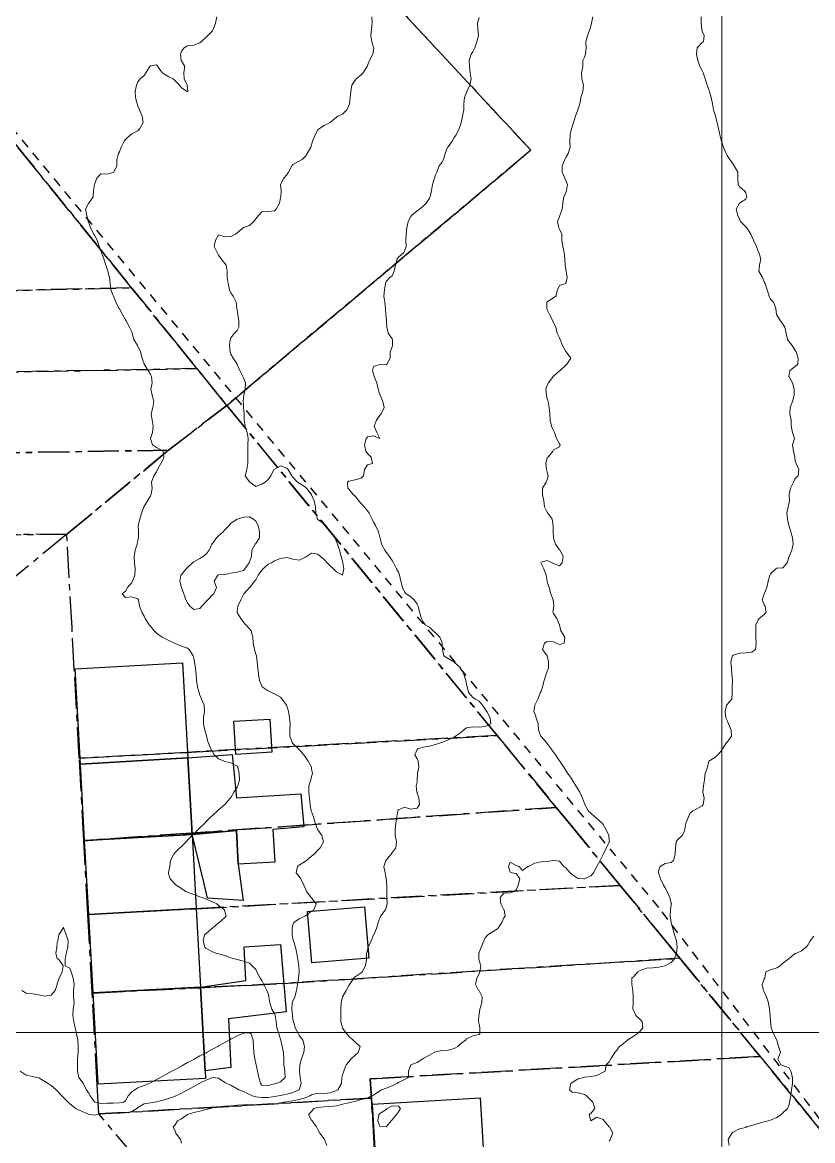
# Model space of a CAD drawing. Header units: centimetres. Extents: x 0 to 642158, y -847 to 649707.
# Drawn here: x 616610.4 to 616674.1, y 621178.6 to 621268.8 of the extents above; entities that cross this region are included whole.
import ezdxf

# ---------------------------------------------------------------- set-up
doc = ezdxf.new("R2010")
doc.units = ezdxf.units.CM
doc.header["$MEASUREMENT"] = 0
doc.linetypes.add('CENTERX2', pattern=[4, 2.5, -0.5, 0.5, -0.5])
doc.linetypes.add('JIS_02_0.7', pattern=[1.35, 0.75, -0.6])
for name, color, linetype, lineweight in [('MEV_grille', 254, 'Continuous', 9), ('WAL_parcellaire agricole', 7, 'JIS_02_0.7', 25), ('WAL_topographie 0.5', 253, 'Continuous', 20)]:
    doc.layers.add(name, color=color, linetype=linetype, lineweight=lineweight)
doc.layers.add('SPW_batiments', color=7, linetype='Continuous')
doc.layers.add('SPW_parcellaire cadastral', color=7, linetype='CENTERX2', lineweight=25, true_color=0xff0542)

# ---------------------------------------------------------------- blocks, each defined once
blk = doc.blocks.new('*U114')
at = {"layer": 'MEV_grille', "transparency": 33554687}
blk.add_lwpolyline([(-1338.461, 0), (1338.461, 0)], dxfattribs=at)
blk = doc.blocks.new('*U115')
at = {"layer": 'MEV_grille', "color": 0, "linetype": 'ByBlock', "lineweight": -2, "transparency": 16777216}
blk.add_blockref('*U114', (0, -1200), dxfattribs=at)
blk = doc.blocks.new('*U112')
at = {"layer": 'MEV_grille', "transparency": 33554687}
blk.add_lwpolyline([(0, 1825.476), (0, -1825.476)], dxfattribs=at)
blk = doc.blocks.new('*U113')
at = {"layer": 'MEV_grille', "color": 0, "linetype": 'ByBlock', "lineweight": -2, "transparency": 16777216}
blk.add_blockref('*U112', (1300, 0), dxfattribs=at)

msp = doc.modelspace()

# ---------------------------------------------------------------- linework, layer by layer
at = {"layer": 'SPW_batiments'}
for points in [[(616623.776, 621209.521), (616615.111, 621209.011), (616614.686, 621216.695), (616623.353, 621217.163), (616623.776, 621209.521)], [(616630.553, 621209.964), (616627.653, 621209.796), (616627.486, 621212.463), (616630.386, 621212.646), (616630.553, 621209.964)], [(616624.118, 621203.326), (616615.451, 621202.858), (616615.111, 621209.011), (616623.776, 621209.521), (616624.118, 621203.326)], [(616627.704, 621206.296), (616632.887, 621206.614), (616633.137, 621203.964), (616630.637, 621203.747), (616630.788, 621201.114), (616627.838, 621200.946), (616627.687, 621203.663), (616624.118, 621203.326), (616623.776, 621209.521), (616627.354, 621209.796), (616627.704, 621206.296)], [(616624.449, 621197.361), (616615.782, 621196.893), (616615.451, 621202.858), (616624.118, 621203.326), (616624.449, 621197.361)], [(616627.838, 621200.946), (616628.244, 621198.003), (616625.361, 621198.211), (616625.025, 621199.593), (616624.118, 621203.326), (616627.687, 621203.663), (616627.838, 621200.946)], [(616624.799, 621191.029), (616616.132, 621190.561), (616615.782, 621196.893), (616624.449, 621197.361), (616624.799, 621191.029)], [(616633.762, 621192.975), (616633.419, 621197.117), (616638.012, 621197.498), (616638.355, 621193.356), (616633.762, 621192.975)], [(616631.689, 621189.047), (616627.039, 621188.463), (616627.24, 621184.546), (616625.173, 621184.279), (616624.799, 621191.029), (616628.456, 621191.563), (616628.305, 621194.263), (616631.238, 621194.464), (616631.689, 621189.047)], [(616625.173, 621184.279), (616625.207, 621183.663), (616616.54, 621183.195), (616616.132, 621190.561), (616624.799, 621191.029), (616625.173, 621184.279)], [(616647.788, 621174.458), (616639.118, 621173.957), (616638.673, 621181.598), (616647.34, 621182.099), (616647.788, 621174.458)]]:
    msp.add_lwpolyline(points, dxfattribs=at)
at = {"layer": 'SPW_parcellaire cadastral'}
for points in [[(616576.519, 621339.063), (616651.422, 621258.507), (616626.91, 621237.93), (616624.51, 621240.895), (616622.582, 621243.277), (616619.241, 621247.406), (616602.247, 621268.403), (616557.817, 621323.301), (616576.519, 621339.063)], [(616722.671, 621121.06), (616716.437, 621128.668), (616714.499, 621131.032), (616709.325, 621137.348), (616704.425, 621143.328), (616699.932, 621148.812), (616693.388, 621156.798), (616692.937, 621157.348), (616687.18, 621164.374), (616682.247, 621170.394), (616681.447, 621171.37), (616677.523, 621176.16), (616669.925, 621185.432), (616663.433, 621193.355), (616662.31, 621194.726), (616658.616, 621199.234), (616654.562, 621204.183), (616653.467, 621205.519), (616648.722, 621211.309), (616626.91, 621237.93), (616651.422, 621258.507), (616576.519, 621339.063)], [(616602.247, 621268.403), (616619.241, 621247.406), (616595.508, 621246.887)], [(616587.336, 621246.753), (616588.386, 621246.77), (616595.508, 621246.887), (616619.241, 621247.406), (616622.582, 621243.277), (616624.51, 621240.895), (616595.614, 621240.387), (616588.497, 621240.271), (616587.447, 621240.254), (616587.415, 621242.103), (616587.376, 621244.403), (616587.336, 621246.753)], [(616587.557, 621233.755), (616587.525, 621235.604), (616587.487, 621237.903), (616587.447, 621240.254), (616588.497, 621240.271), (616595.614, 621240.387), (616624.51, 621240.895), (616626.91, 621237.93), (616622.219, 621234.321), (616595.72, 621233.888), (616588.607, 621233.772), (616587.557, 621233.755)], [(616626.91, 621237.93), (616648.722, 621211.309), (616624.483, 621210), (616623.684, 621209.957), (616615.018, 621209.489), (616614.62, 621216.673), (616614.434, 621220.033), (616614.018, 621227.544), (616622.219, 621234.321), (616626.91, 621237.93)], [(616587.557, 621233.755), (616588.607, 621233.772), (616595.72, 621233.888), (616622.219, 621234.321), (616614.018, 621227.544), (616595.827, 621227.389), (616588.717, 621227.273), (616587.667, 621227.256), (616587.636, 621229.105), (616587.597, 621231.404), (616587.557, 621233.755)], [(616604.722, 621219.876), (616587.797, 621219.604), (616587.778, 621220.757), (616587.746, 621222.606), (616587.707, 621224.905), (616587.667, 621227.256), (616588.717, 621227.273), (616595.827, 621227.389), (616614.018, 621227.544), (616604.722, 621219.876)], [(616648.722, 621211.309), (616653.467, 621205.519), (616624.045, 621203.446), (616615.386, 621202.836), (616615.018, 621209.489), (616623.684, 621209.957), (616624.483, 621210), (616648.722, 621211.309)], [(616615.716, 621196.871), (616615.386, 621202.836), (616624.045, 621203.446), (616653.467, 621205.519), (616654.562, 621204.183), (616658.616, 621199.234), (616624.382, 621197.348), (616615.716, 621196.871)], [(616616.066, 621190.539), (616615.716, 621196.871), (616624.382, 621197.348), (616658.616, 621199.234), (616662.31, 621194.726), (616663.433, 621193.355), (616631.432, 621191.324), (616628.411, 621191.17), (616625.534, 621191.023), (616624.735, 621190.982), (616616.066, 621190.539)], [(616638.578, 621182.076), (616616.605, 621180.802), (616616.474, 621183.174), (616616.066, 621190.539), (616624.735, 621190.982), (616625.534, 621191.023), (616628.411, 621191.17), (616631.432, 621191.324), (616663.433, 621193.355), (616669.925, 621185.432), (616638.485, 621183.634), (616638.578, 621182.076)], [(616669.925, 621185.432), (616677.523, 621176.16), (616654.508, 621174.829), (616651.657, 621174.664), (616648.72, 621174.495), (616647.721, 621174.437), (616639.05, 621173.936), (616638.607, 621181.576), (616638.578, 621182.076), (616638.485, 621183.634), (616669.925, 621185.432)], [(616638.578, 621182.076), (616638.607, 621181.576), (616639.05, 621173.936), (616639.399, 621167.922), (616639.763, 621161.638), (616640.194, 621154.194), (616640.275, 621152.806), (616616.605, 621180.802), (616638.578, 621182.076)]]:
    msp.add_lwpolyline(points, dxfattribs=at)
at = {"layer": 'WAL_parcellaire agricole'}
msp.add_lwpolyline([(616810.251, 621070.768), (616781.35, 621080.764), (616765.85, 621085.362), (616748.357, 621090.818), (616682.918, 621169.639), (616661.738, 621197.449), (616602.087, 621269.369), (616526.994, 621299.499), (616576.822, 621338.338), (616533.815, 621402.665), (616552.813, 621416.834), (616582.717, 621382.138), (616635.423, 621323.445), (616688.43, 621261.152), (616732.293, 621211.325), (616828.245, 621125.169), (616881.648, 621072.228), (616874.217, 621071.21), (616845.277, 621069.528), (616834.321, 621069.895), (616821.725, 621073.496), (616819.913, 621067.675), (616810.251, 621070.768)], dxfattribs=at)
at = {"layer": 'WAL_topographie 0.5'}
for points in [[(616638.607, 621269.25), (616638.645, 621268.75), (616638.583, 621268.25), (616638.523, 621267.75), (616638.609, 621267.25), (616638.75, 621266.827), (616638.769, 621266.75), (616638.75, 621266.55), (616638.687, 621266.25), (616638.417, 621265.75), (616638.25, 621265.333), (616638.221, 621265.25), (616637.917, 621264.75), (616637.75, 621264.594), (616637.343, 621264.25), (616637.25, 621264.154), (616637, 621263.75), (616636.902, 621263.25), (616636.867, 621262.75), (616636.8, 621262.25), (616636.75, 621262.118), (616636.587, 621261.75), (616636.25, 621261.42), (616635.855, 621261.25), (616635.75, 621261.167), (616635.25, 621260.75), (616635.25, 621260.75), (616634.75, 621260.509), (616634.375, 621260.25), (616634.25, 621260.146), (616634.029, 621259.75), (616633.831, 621259.25), (616633.75, 621258.932), (616633.685, 621258.75), (616633.396, 621258.25), (616633.25, 621258.017), (616632.983, 621257.75), (616632.75, 621257.637), (616632.25, 621257.346), (616632.164, 621257.25), (616631.898, 621256.75), (616631.75, 621256.528), (616631.512, 621256.25), (616631.25, 621255.75), (616631.288, 621255.25), (616631.261, 621254.75), (616631.25, 621254.679), (616631.169, 621254.25), (616630.9, 621253.75), (616630.75, 621253.625), (616630.25, 621253.555), (616629.75, 621253.534), (616629.458, 621253.25), (616629.25, 621252.982), (616629.083, 621252.75), (616628.75, 621252.425), (616628.25, 621252.266), (616628.234, 621252.25), (616627.75, 621251.855), (616627.621, 621251.75), (616627.25, 621251.537), (616626.75, 621251.53), (616626.25, 621251.687), (616626.006, 621251.25), (616625.898, 621250.75), (616626.14, 621250.25), (616626.25, 621250.054), (616626.472, 621249.75), (616626.75, 621249.378), (616626.852, 621249.25), (616626.938, 621248.75), (616626.946, 621248.25), (616627.02, 621247.75), (616627.144, 621247.25), (616627.25, 621246.995), (616627.419, 621246.75), (616627.673, 621246.25), (616627.729, 621245.75), (616627.75, 621245.625), (616627.792, 621245.25), (616627.895, 621244.75), (616627.884, 621244.25), (616627.75, 621243.961), (616627.545, 621243.75), (616627.25, 621243.367), (616627.196, 621243.25), (616627.125, 621242.75), (616627.189, 621242.25), (616627.25, 621242.071), (616627.43, 621241.75), (616627.742, 621241.25), (616627.75, 621241.233), (616627.956, 621240.75), (616628.202, 621240.25), (616628.25, 621240.146), (616628.408, 621239.75), (616628.395, 621239.25), (616628.279, 621238.75), (616628.25, 621238.477), (616628.228, 621238.25), (616628.25, 621238), (616628.273, 621237.75), (616628.309, 621237.25), (616628.315, 621236.75), (616628.397, 621236.25), (616628.555, 621235.75), (616628.625, 621235.25), (616628.603, 621234.75), (616628.612, 621234.25), (616628.622, 621233.75), (616628.618, 621233.25), (616628.517, 621232.75), (616628.404, 621232.25), (616628.75, 621231.768), (616628.772, 621231.75), (616629.25, 621231.406), (616629.75, 621231.586), (616630, 621231.75), (616630.25, 621231.958), (616630.469, 621232.25), (616630.715, 621232.75), (616630.75, 621232.779), (616631.25, 621233.067), (616631.75, 621232.871), (616631.855, 621232.75), (616632.155, 621232.25), (616632.25, 621232.142), (616632.601, 621231.75), (616632.75, 621231.658), (616633.25, 621231.34), (616633.337, 621231.25), (616633.729, 621230.75), (616633.75, 621230.709), (616633.953, 621230.25), (616634.058, 621229.75), (616634.091, 621229.25), (616634.237, 621228.75), (616634.25, 621228.734), (616634.75, 621228.371), (616634.85, 621228.25), (616635.25, 621227.778), (616635.273, 621227.75), (616635.618, 621227.25), (616635.75, 621226.95), (616635.836, 621226.75), (616635.995, 621226.25), (616636.142, 621225.75), (616636.25, 621225.381), (616636.281, 621225.25), (616636.346, 621224.75), (616636.25, 621224.25), (616636.25, 621224.25), (616636.25, 621224.25), (616635.75, 621224.505), (616635.527, 621224.75), (616635.25, 621224.988), (616635.017, 621225.25), (616634.75, 621225.503), (616634.462, 621225.75), (616634.25, 621225.927), (616633.75, 621226.026), (616633.33, 621225.75), (616633.25, 621225.698), (616632.75, 621225.442), (616632.25, 621225.538), (616631.75, 621225.658), (616631.25, 621225.59), (616630.75, 621225.388), (616630.504, 621225.25), (616630.25, 621225.133), (616629.835, 621224.75), (616629.75, 621224.644), (616629.454, 621224.25), (616629.25, 621223.858), (616629.149, 621223.75), (616628.758, 621223.25), (616628.75, 621223.242), (616628.296, 621222.75), (616628.25, 621222.682), (616628.041, 621222.25), (616627.798, 621221.75), (616627.75, 621221.322), (616627.743, 621221.25), (616627.75, 621221.231), (616628.034, 621220.75), (616628.25, 621220.462), (616628.45, 621220.25), (616628.75, 621219.922), (616628.865, 621219.75), (616629.024, 621219.25), (616629.039, 621218.75), (616629.135, 621218.25), (616629.25, 621217.875), (616629.298, 621217.75), (616629.372, 621217.25), (616629.408, 621216.75), (616629.481, 621216.25), (616629.558, 621215.75), (616629.75, 621215.3), (616629.77, 621215.25), (616630.25, 621214.912), (616630.561, 621214.75), (616630.75, 621214.688), (616631.25, 621214.399), (616631.379, 621214.25), (616631.734, 621213.75), (616631.75, 621213.712), (616631.894, 621213.25), (616631.968, 621212.75), (616632.02, 621212.25), (616632.003, 621211.75), (616631.991, 621211.25), (616632.189, 621210.75), (616632.25, 621210.678), (616632.688, 621210.25), (616632.75, 621210.179), (616633.125, 621209.75), (616633.25, 621209.557), (616633.483, 621209.25), (616633.729, 621208.75), (616633.75, 621208.617), (616633.817, 621208.25), (616633.75, 621208.011), (616633.679, 621207.75), (616633.539, 621207.25), (616633.53, 621206.75), (616633.592, 621206.25), (616633.635, 621205.75), (616633.725, 621205.25), (616633.75, 621205.185), (616633.897, 621204.75), (616634.032, 621204.25), (616634.231, 621203.75), (616634.25, 621203.71), (616634.583, 621203.25), (616634.722, 621202.75), (616634.44, 621202.25), (616634.25, 621202.074), (616633.948, 621201.75), (616633.75, 621201.59), (616633.335, 621201.25), (616633.25, 621201.182), (616632.75, 621200.85), (616632.622, 621200.75), (616632.505, 621200.25), (616632.75, 621199.942), (616632.879, 621199.75), (616633.136, 621199.25), (616633.25, 621198.95), (616633.328, 621198.75), (616633.722, 621198.25), (616633.75, 621198.219), (616634.113, 621197.75), (616633.925, 621197.25), (616633.75, 621197.144), (616633.25, 621196.775), (616633.208, 621196.75), (616632.75, 621196.53), (616632.323, 621196.25), (616632.25, 621196.05), (616632.19, 621195.75), (616632.188, 621195.25), (616632.25, 621194.917), (616632.287, 621194.75), (616632.445, 621194.25), (616632.556, 621193.75), (616632.631, 621193.25), (616632.71, 621192.75), (616632.75, 621192.25), (616632.75, 621192.25), (616632.75, 621192.25), (616632.687, 621191.75), (616632.62, 621191.25), (616632.544, 621190.75), (616632.393, 621190.25), (616632.25, 621189.905), (616632.193, 621189.75), (616632.152, 621189.25), (616632.218, 621188.75), (616632.25, 621188.437), (616632.293, 621188.25), (616632.431, 621187.75), (616632.681, 621187.25), (616632.75, 621187.146), (616633.04, 621186.75), (616633.182, 621186.25), (616633.117, 621185.75), (616632.939, 621185.25), (616632.813, 621184.75), (616632.784, 621184.25), (616632.834, 621183.75), (616632.911, 621183.25), (616632.752, 621182.75), (616632.75, 621182.749), (616632.25, 621182.527), (616631.75, 621182.399), (616631.25, 621182.288), (616631.071, 621182.25), (616630.75, 621182.2), (616630.25, 621182.137), (616629.75, 621182.123), (616629.25, 621182.189), (616628.987, 621182.25), (616628.75, 621182.361), (616628.25, 621182.605), (616627.871, 621182.75), (616627.75, 621182.834), (616627.25, 621183.121), (616626.923, 621183.25), (616626.75, 621183.345), (616626.25, 621183.693), (616625.75, 621183.734), (616625.25, 621183.529), (616624.75, 621183.283), (616624.689, 621183.25), (616624.25, 621183.014), (616623.765, 621182.75), (616623.75, 621182.742), (616623.25, 621182.474), (616622.808, 621182.25), (616622.75, 621182.226), (616622.25, 621182.054), (616621.75, 621181.909), (616621.25, 621181.778), (616621.097, 621181.75), (616620.75, 621181.693), (616620.25, 621181.609), (616619.75, 621181.327), (616619.67, 621181.25), (616619.25, 621181.011), (616618.75, 621180.897), (616618.25, 621180.87), (616617.75, 621180.855), (616617.25, 621180.833), (616616.75, 621180.781), (616616.468, 621180.75), (616616.25, 621180.703), (616615.926, 621180.75), (616615.75, 621180.774), (616615.25, 621180.997), (616614.755, 621181.25), (616614.75, 621181.253), (616614.25, 621181.619), (616614.124, 621181.75), (616613.75, 621182.122), (616613.621, 621182.25), (616613.25, 621182.656), (616613.149, 621182.75), (616612.75, 621183.105), (616612.523, 621183.25), (616612.25, 621183.423), (616611.75, 621183.718), (616611.598, 621183.75), (616611.25, 621183.827), (616610.75, 621183.934), (616610.266, 621184.25)], [(616626.122, 621269.25), (616626, 621268.75), (616625.818, 621268.25), (616625.75, 621268.13), (616625.385, 621267.75), (616625.25, 621267.615), (616624.837, 621267.25), (616624.75, 621267.17), (616624.25, 621266.981), (616623.75, 621266.923), (616623.469, 621266.75), (616623.25, 621266.5), (616623.183, 621266.25), (616623.241, 621265.75), (616623.25, 621265.719), (616623.528, 621265.25), (616623.462, 621264.75), (616623.469, 621264.25), (616623.712, 621263.75), (616623.75, 621263.5), (616623.762, 621263.25), (616623.75, 621263.235), (616623.721, 621263.25), (616623.25, 621263.536), (616623.107, 621263.75), (616622.75, 621264.099), (616622.583, 621264.25), (616622.25, 621264.423), (616621.75, 621264.711), (616621.698, 621264.75), (616621.353, 621265.25), (616621.25, 621265.4), (616620.75, 621265.32), (616620.695, 621265.25), (616620.372, 621264.75), (616620.25, 621264.536), (616619.917, 621264.25), (616619.75, 621264.015), (616619.638, 621263.75), (616619.52, 621263.25), (616619.563, 621262.75), (616619.676, 621262.25), (616619.75, 621262.047), (616619.865, 621261.75), (616620.081, 621261.25), (616620.162, 621260.75), (616619.896, 621260.25), (616619.75, 621260.071), (616619.25, 621259.821), (616619.146, 621259.75), (616618.75, 621259.37), (616618.65, 621259.25), (616618.408, 621258.75), (616618.25, 621258.375), (616618.189, 621258.25), (616618.047, 621257.75), (616618.059, 621257.25), (616617.804, 621256.75), (616617.75, 621256.715), (616617.25, 621256.583), (616616.75, 621256.607), (616616.438, 621256.25), (616616.25, 621255.75), (616616.25, 621255.75), (616616.167, 621255.25), (616616.15, 621254.75), (616615.79, 621254.25), (616615.75, 621254.208), (616615.53, 621253.75), (616615.638, 621253.25), (616615.746, 621252.75), (616615.75, 621252.736), (616615.914, 621252.25), (616616.184, 621251.75), (616616.25, 621251.645), (616616.473, 621251.25), (616616.611, 621250.75), (616616.75, 621250.393), (616616.804, 621250.25), (616617.007, 621249.75), (616617.165, 621249.25), (616617.25, 621248.988), (616617.32, 621248.75), (616617.452, 621248.25), (616617.5, 621247.75), (616617.571, 621247.25), (616617.75, 621246.795), (616617.767, 621246.75), (616617.954, 621246.25), (616618.225, 621245.75), (616618.25, 621245.705), (616618.509, 621245.25), (616618.75, 621244.838), (616618.793, 621244.75), (616619.075, 621244.25), (616619.25, 621243.857), (616619.296, 621243.75), (616619.42, 621243.25), (616619.722, 621242.75), (616619.75, 621242.712), (616619.953, 621242.25), (616620.083, 621241.75), (616620.25, 621241.272), (616620.257, 621241.25), (616620.573, 621240.75), (616620.75, 621240.426), (616620.85, 621240.25), (616620.886, 621239.75), (616620.78, 621239.25), (616620.893, 621238.75), (616621.029, 621238.25), (616620.941, 621237.75), (616620.823, 621237.25), (616620.896, 621236.75), (616620.977, 621236.25), (616620.924, 621235.75), (616620.761, 621235.25), (616620.917, 621234.75), (616621.25, 621234.537), (616621.75, 621234.275), (616621.772, 621234.25), (616621.848, 621233.75), (616621.75, 621233.539), (616621.59, 621233.25), (616621.339, 621232.75), (616621.25, 621232.583), (616621.017, 621232.25), (616620.848, 621231.75), (616620.904, 621231.25), (616620.812, 621230.75), (616620.75, 621230.633), (616620.525, 621230.25), (616620.25, 621229.783), (616620.232, 621229.75), (616620.032, 621229.25), (616619.897, 621228.75), (616619.774, 621228.25), (616619.786, 621227.75), (616619.8, 621227.25), (616619.75, 621227.068), (616619.676, 621226.75), (616619.536, 621226.25), (616619.45, 621225.75), (616619.471, 621225.25), (616619.516, 621224.75), (616619.486, 621224.25), (616619.3, 621223.75), (616619.25, 621223.659), (616618.904, 621223.25), (616618.75, 621222.964), (616618.477, 621222.75), (616618.75, 621222.45), (616619.25, 621222.508), (616619.75, 621222.331), (616619.786, 621222.25), (616619.882, 621221.75), (616620.056, 621221.25), (616620.25, 621220.937), (616620.343, 621220.75), (616620.647, 621220.25), (616620.75, 621220.121), (616621.067, 621219.75), (616621.25, 621219.558), (616621.712, 621219.25), (616621.75, 621219.223), (616622.25, 621218.974), (616622.69, 621218.75), (616622.75, 621218.722), (616623.25, 621218.512), (616623.75, 621218.351), (616623.877, 621218.25), (616624.19, 621217.75), (616624.25, 621217.519), (616624.298, 621217.25), (616624.377, 621216.75), (616624.431, 621216.25), (616624.472, 621215.75), (616624.541, 621215.25), (616624.677, 621214.75), (616624.75, 621214.558), (616624.875, 621214.25), (616625.077, 621213.75), (616625.107, 621213.25), (616625.031, 621212.75), (616625.042, 621212.25), (616625.14, 621211.75), (616625.25, 621211.39), (616625.284, 621211.25), (616625.419, 621210.75), (616625.613, 621210.25), (616625.75, 621210), (616625.885, 621209.75), (616626.25, 621209.435), (616626.7, 621209.25), (616626.75, 621209.228), (616627.25, 621209.107), (616627.75, 621208.832), (616627.797, 621208.75), (616627.91, 621208.25), (616627.943, 621207.75), (616627.801, 621207.25), (616627.75, 621207.141), (616627.493, 621206.75), (616627.25, 621206.325), (616627.187, 621206.25), (616626.75, 621205.75), (616626.75, 621205.75), (616626.25, 621205.318), (616626.171, 621205.25), (616625.75, 621204.869), (616625.631, 621204.75), (616625.25, 621204.369), (616625.131, 621204.25), (616624.75, 621203.869), (616624.631, 621203.75), (616624.25, 621203.369), (616624.131, 621203.25), (616623.75, 621202.869), (616623.631, 621202.75), (616623.25, 621202.369), (616623.131, 621202.25), (616622.75, 621201.869), (616622.631, 621201.75), (616622.37, 621201.25), (616622.321, 621200.75), (616622.25, 621200.417), (616622.21, 621200.25), (616622.25, 621200.083), (616622.341, 621199.75), (616622.75, 621199.341), (616622.833, 621199.25), (616623.25, 621198.972), (616623.614, 621198.75), (616623.75, 621198.692), (616624.25, 621198.5), (616624.75, 621198.311), (616624.917, 621198.25), (616625.25, 621198.113), (616625.75, 621197.917), (616626.119, 621197.75), (616626.25, 621197.614), (616626.721, 621197.25), (616626.75, 621197.125), (616626.875, 621196.75), (616626.75, 621196.643), (616626.292, 621196.25), (616626.25, 621196.221), (616625.75, 621195.779), (616625.708, 621195.75), (616625.25, 621195.357), (616625.114, 621195.25), (616625.015, 621194.75), (616625.139, 621194.25), (616625.25, 621194.145), (616625.75, 621193.869), (616626.107, 621193.75), (616626.25, 621193.7), (616626.75, 621193.575), (616627.25, 621193.4), (616627.75, 621193.25), (616627.75, 621193.25), (616628.25, 621193.131), (616628.75, 621192.972), (616628.957, 621192.75), (616629.25, 621192.457), (616629.335, 621192.25), (616629.593, 621191.75), (616629.75, 621191.557), (616629.894, 621191.25), (616630.144, 621190.75), (616630.25, 621190.518), (616630.315, 621190.25), (616630.389, 621189.75), (616630.534, 621189.25), (616630.75, 621188.914), (616630.815, 621188.75), (616630.893, 621188.25), (616630.953, 621187.75), (616631.108, 621187.25), (616631.25, 621186.826), (616631.266, 621186.75), (616631.373, 621186.25), (616631.49, 621185.75), (616631.507, 621185.25), (616631.52, 621184.75), (616631.592, 621184.25), (616631.631, 621183.75), (616631.25, 621183.392), (616630.855, 621183.25), (616630.75, 621183.232), (616630.25, 621183.1), (616629.75, 621183.132), (616629.637, 621183.25), (616629.496, 621183.75), (616629.378, 621184.25), (616629.276, 621184.75), (616629.25, 621184.88), (616629.178, 621185.25), (616629.104, 621185.75), (616629.079, 621186.25), (616629.047, 621186.75), (616628.866, 621187.25), (616628.75, 621187.352), (616628.25, 621187.32), (616628.116, 621187.25), (616627.75, 621187.098), (616627.25, 621186.832), (616627.114, 621186.75), (616626.75, 621186.564), (616626.25, 621186.29), (616626.183, 621186.25), (616625.75, 621186.022), (616625.271, 621185.75), (616625.25, 621185.739), (616624.75, 621185.477), (616624.339, 621185.25), (616624.25, 621185.203), (616623.75, 621184.94), (616623.417, 621184.75), (616623.25, 621184.661), (616622.75, 621184.397), (616622.492, 621184.25), (616622.25, 621184.12), (616621.75, 621183.854), (616621.568, 621183.75), (616621.25, 621183.58), (616620.75, 621183.314), (616620.626, 621183.25), (616620.25, 621183.099), (616619.75, 621182.903), (616619.488, 621182.75), (616619.25, 621182.579), (616618.969, 621182.25), (616618.75, 621181.856), (616618.59, 621181.75), (616618.25, 621181.688), (616617.75, 621181.684), (616617.25, 621181.667), (616616.75, 621181.654), (616616.286, 621181.75), (616616.25, 621181.769), (616615.889, 621182.25), (616615.75, 621182.492), (616615.611, 621182.75), (616615.322, 621183.25), (616615.25, 621183.394), (616614.992, 621183.75), (616614.879, 621184.25), (616614.866, 621184.75), (616614.876, 621185.25), (616614.917, 621185.75), (616614.935, 621186.25), (616614.891, 621186.75), (616614.803, 621187.25), (616614.75, 621187.533), (616614.69, 621187.75), (616614.591, 621188.25), (616614.513, 621188.75), (616614.536, 621189.25), (616614.596, 621189.75), (616614.547, 621190.25), (616614.551, 621190.75), (616614.612, 621191.25), (616614.519, 621191.75), (616614.354, 621192.25), (616614.25, 621192.568), (616613.875, 621192.75), (616613.882, 621193.25), (616613.97, 621193.75), (616614.09, 621194.25), (616614.114, 621194.75), (616613.962, 621195.25), (616613.777, 621195.75), (616613.75, 621195.85), (616613.695, 621195.75), (616613.382, 621195.25), (616613.279, 621194.75), (616613.25, 621194.635), (616613.2, 621194.25), (616613.142, 621193.75), (616613.25, 621193.345), (616613.361, 621193.25), (616613.714, 621192.75), (616613.634, 621192.25), (616613.402, 621191.75), (616613.25, 621191.306), (616613.229, 621191.25), (616613.073, 621190.75), (616612.75, 621190.372), (616612.25, 621190.304), (616611.75, 621190.41), (616611.25, 621190.489), (616610.75, 621190.53), (616610.383, 621190.75)], [(616647.25, 621269.221), (616647.137, 621268.75), (616647.158, 621268.25), (616647.197, 621267.75), (616647.08, 621267.25), (616646.907, 621266.75), (616646.75, 621266.446), (616646.622, 621266.25), (616646.441, 621265.75), (616646.472, 621265.25), (616646.543, 621264.75), (616646.615, 621264.25), (616646.5, 621263.75), (616646.278, 621263.25), (616646.25, 621263.156), (616646.088, 621262.75), (616646.03, 621262.25), (616646.022, 621261.75), (616645.917, 621261.25), (616645.804, 621260.75), (616645.75, 621260.55), (616645.656, 621260.25), (616645.396, 621259.75), (616645.25, 621259.531), (616645.077, 621259.25), (616644.75, 621258.791), (616644.717, 621258.75), (616644.522, 621258.25), (616644.395, 621257.75), (616644.25, 621257.53), (616644.044, 621257.25), (616643.846, 621256.75), (616643.75, 621256.513), (616643.656, 621256.25), (616643.486, 621255.75), (616643.417, 621255.25), (616643.298, 621254.75), (616643.25, 621254.645), (616642.991, 621254.25), (616642.75, 621254.009), (616642.462, 621253.75), (616642.25, 621253.628), (616641.803, 621253.25), (616641.75, 621253.159), (616641.53, 621252.75), (616641.421, 621252.25), (616641.362, 621251.75), (616641.355, 621251.25), (616641.385, 621250.75), (616641.25, 621250.365), (616641.185, 621250.25), (616640.75, 621249.893), (616640.659, 621249.75), (616640.511, 621249.25), (616640.417, 621248.75), (616640.25, 621248.375), (616640.05, 621248.25), (616639.75, 621247.917), (616639.712, 621247.75), (616639.622, 621247.25), (616639.58, 621246.75), (616639.659, 621246.25), (616639.713, 621245.75), (616639.733, 621245.25), (616639.75, 621245.05), (616639.776, 621244.75), (616639.816, 621244.25), (616639.934, 621243.75), (616640.25, 621243.288), (616640.273, 621243.25), (616640.286, 621242.75), (616640.25, 621242.65), (616640.076, 621242.25), (616640.09, 621241.75), (616639.821, 621241.25), (616639.75, 621241.203), (616639.25, 621241.233), (616638.75, 621241.058), (616638.668, 621240.75), (616638.75, 621240.442), (616638.806, 621240.25), (616639.012, 621239.75), (616639.118, 621239.25), (616639.25, 621238.821), (616639.272, 621238.75), (616639.485, 621238.25), (616639.588, 621237.75), (616639.355, 621237.25), (616639.25, 621237.136), (616638.99, 621236.75), (616638.797, 621236.25), (616639.016, 621235.75), (616639.25, 621235.25), (616639.25, 621235.25), (616639.25, 621235.25), (616639.25, 621235.25), (616638.75, 621235.484), (616638.25, 621235.396), (616638.162, 621235.25), (616638.028, 621234.75), (616638.128, 621234.25), (616638.25, 621234.046), (616638.559, 621233.75), (616638.65, 621233.25), (616638.25, 621233.139), (616638.017, 621232.75), (616637.937, 621232.25), (616637.75, 621232.077), (616637.25, 621231.917), (616636.75, 621231.814), (616636.653, 621231.75), (616636.671, 621231.25), (616636.75, 621231.167), (616637.1, 621230.75), (616637.25, 621230.614), (616637.569, 621230.25), (616637.75, 621230.023), (616637.984, 621229.75), (616638.25, 621229.418), (616638.38, 621229.25), (616638.636, 621228.75), (616638.75, 621228.516), (616638.915, 621228.25), (616639.14, 621227.75), (616639.25, 621227.303), (616639.265, 621227.25), (616639.382, 621226.75), (616639.648, 621226.25), (616639.75, 621226.106), (616640.034, 621225.75), (616640.25, 621225.424), (616640.352, 621225.25), (616640.599, 621224.75), (616640.75, 621224.476), (616640.837, 621224.25), (616640.947, 621223.75), (616641.083, 621223.25), (616641.25, 621222.894), (616641.383, 621222.75), (616641.75, 621222.489), (616642.012, 621222.25), (616642.25, 621221.917), (616642.347, 621221.75), (616642.462, 621221.25), (616642.614, 621220.75), (616642.75, 621220.486), (616642.905, 621220.25), (616643.25, 621220.039), (616643.552, 621219.75), (616643.75, 621219.597), (616644.094, 621219.25), (616644.25, 621218.87), (616644.29, 621218.75), (616644.299, 621218.25), (616644.413, 621217.75), (616644.75, 621217.529), (616645.212, 621217.25), (616645.25, 621217.231), (616645.75, 621216.762), (616645.759, 621216.75), (616646.035, 621216.25), (616646.193, 621215.75), (616646.25, 621215.417), (616646.284, 621215.25), (616646.421, 621214.75), (616646.75, 621214.388), (616646.97, 621214.25), (616647.25, 621214.094), (616647.517, 621213.75), (616647.75, 621213.433), (616647.873, 621213.25), (616648.135, 621212.75), (616648.194, 621212.25), (616647.75, 621212.052), (616647.25, 621211.992), (616646.75, 621212.018), (616646.25, 621211.933), (616646, 621211.75), (616645.75, 621211.529), (616645.358, 621211.25), (616645.25, 621211.194), (616644.75, 621210.953), (616644.25, 621210.756), (616644.235, 621210.75), (616643.75, 621210.595), (616643.25, 621210.447), (616642.75, 621210.387), (616642.302, 621210.25), (616642.25, 621210.175), (616642.061, 621209.75), (616642.25, 621209.446), (616642.348, 621209.25), (616642.392, 621208.75), (616642.294, 621208.25), (616642.27, 621207.75), (616642.25, 621207.583), (616642.183, 621207.25), (616642.233, 621206.75), (616642.25, 621206.717), (616642.396, 621206.25), (616642.448, 621205.75), (616642.25, 621205.457), (616641.75, 621205.37), (616641.25, 621205.542), (616640.75, 621205.331), (616640.715, 621205.25), (616640.619, 621204.75), (616640.542, 621204.25), (616640.48, 621203.75), (616640.48, 621203.25), (616640.586, 621202.75), (616640.544, 621202.25), (616640.25, 621201.893), (616640.156, 621201.75), (616639.75, 621201.277), (616639.729, 621201.25), (616639.576, 621200.75), (616639.67, 621200.25), (616639.75, 621199.817), (616639.769, 621199.75), (616639.828, 621199.25), (616639.815, 621198.75), (616639.806, 621198.25), (616639.852, 621197.75), (616639.75, 621197.434), (616639.706, 621197.25), (616639.317, 621196.75), (616639.25, 621196.596), (616639.125, 621196.25), (616638.992, 621195.75), (616638.758, 621195.25), (616638.75, 621195.232), (616638.542, 621194.75), (616638.308, 621194.25), (616638.25, 621194.017), (616638.182, 621193.75), (616638.179, 621193.25), (616638.094, 621192.75), (616637.819, 621192.25), (616637.75, 621192.171), (616637.25, 621191.852), (616637.158, 621191.75), (616636.818, 621191.25), (616636.75, 621191.15), (616636.543, 621190.75), (616636.25, 621190.25), (616636.25, 621190.25), (616636.131, 621189.75), (616636.105, 621189.25), (616636.106, 621188.75), (616636.12, 621188.25), (616636.236, 621187.75), (616636.25, 621187.722), (616636.604, 621187.25), (616636.75, 621187.085), (616637.106, 621186.75), (616637.25, 621186.583), (616637.668, 621186.25), (616637.518, 621185.75), (616637.25, 621185.532), (616636.94, 621185.25), (616636.75, 621185.012), (616636.536, 621184.75), (616636.343, 621184.25), (616636.25, 621183.962), (616636.199, 621183.75), (616636.156, 621183.25), (616635.877, 621182.75), (616635.75, 621182.688), (616635.25, 621182.506), (616634.75, 621182.456), (616634.25, 621182.472), (616633.75, 621182.344), (616633.602, 621182.25), (616633.25, 621182.11), (616632.75, 621181.963), (616632.25, 621181.871), (616631.75, 621181.791), (616631.518, 621181.75), (616631.25, 621181.687), (616630.75, 621181.597), (616630.25, 621181.552), (616629.75, 621181.538), (616629.25, 621181.546), (616628.75, 621181.546), (616628.25, 621181.532), (616627.75, 621181.516), (616627.25, 621181.469), (616626.75, 621181.425), (616626.25, 621181.38), (616625.75, 621181.282), (616625.6, 621181.25), (616625.25, 621181.153), (616624.75, 621181.035), (616624.25, 621180.913), (616623.75, 621180.752), (616623.743, 621180.75), (616623.25, 621180.412), (616622.941, 621180.25), (616622.75, 621179.922), (616622.588, 621179.75), (616622.75, 621179.406), (616622.816, 621179.25), (616623.182, 621178.75), (616623.25, 621178.438)], [(616656.423, 621269.25), (616656.313, 621268.75), (616656.25, 621268.522), (616656.173, 621268.25), (616656, 621267.75), (616655.852, 621267.25), (616655.875, 621266.75), (616655.829, 621266.25), (616655.75, 621266), (616655.607, 621265.75), (616655.625, 621265.25), (616655.522, 621264.75), (616655.53, 621264.25), (616655.679, 621263.75), (616655.607, 621263.25), (616655.467, 621262.75), (616655.375, 621262.25), (616655.25, 621261.85), (616655.205, 621261.75), (616655.038, 621261.25), (616654.875, 621260.75), (616654.75, 621260.386), (616654.705, 621260.25), (616654.597, 621259.75), (616654.583, 621259.25), (616654.599, 621258.75), (616654.431, 621258.25), (616654.25, 621257.908), (616654.159, 621257.75), (616653.945, 621257.25), (616653.962, 621256.75), (616654.177, 621256.25), (616654.25, 621256.068), (616654.371, 621255.75), (616654.301, 621255.25), (616654.25, 621255.094), (616654.078, 621254.75), (616654, 621254.25), (616653.95, 621253.75), (616653.777, 621253.25), (616653.75, 621253.173), (616653.583, 621252.75), (616653.687, 621252.25), (616653.75, 621252.15), (616653.912, 621251.75), (616653.932, 621251.25), (616654, 621250.75), (616654.116, 621250.25), (616654.159, 621249.75), (616654.187, 621249.25), (616654.25, 621248.893), (616654.272, 621248.75), (616654.368, 621248.25), (616654.25, 621247.75), (616654.25, 621247.75), (616653.75, 621247.611), (616653.564, 621247.25), (616653.446, 621246.75), (616653.25, 621246.595), (616652.75, 621246.288), (616652.722, 621246.25), (616652.705, 621245.75), (616652.75, 621245.646), (616652.94, 621245.25), (616653.194, 621244.75), (616653.25, 621244.583), (616653.45, 621244.25), (616653.554, 621243.75), (616653.75, 621243.375), (616653.787, 621243.25), (616653.966, 621242.75), (616654.25, 621242.269), (616654.269, 621242.25), (616654.659, 621241.75), (616654.327, 621241.25), (616654.25, 621241.179), (616653.788, 621240.75), (616653.75, 621240.731), (616653.25, 621240.279), (616653.228, 621240.25), (616652.85, 621239.75), (616652.75, 621239.571), (616652.648, 621239.25), (616652.696, 621238.75), (616652.75, 621238.472), (616652.813, 621238.25), (616652.913, 621237.75), (616652.959, 621237.25), (616652.981, 621236.75), (616653.091, 621236.25), (616653.25, 621235.908), (616653.321, 621235.75), (616653.5, 621235.25), (616653.75, 621234.827), (616653.79, 621234.75), (616653.75, 621234.583), (616653.25, 621234.35), (616653.204, 621234.25), (616652.812, 621233.75), (616652.75, 621233.694), (616652.625, 621233.25), (616652.696, 621232.75), (616652.75, 621232.536), (616652.83, 621232.25), (616652.75, 621231.964), (616652.667, 621231.75), (616652.371, 621231.25), (616652.375, 621230.75), (616652.462, 621230.25), (616652.541, 621229.75), (616652.75, 621229.322), (616652.802, 621229.25), (616653.15, 621228.75), (616653.231, 621228.25), (616653.215, 621227.75), (616653.243, 621227.25), (616653.25, 621227.225), (616653.426, 621226.75), (616653.75, 621226.29), (616653.798, 621226.25), (616654.036, 621225.75), (616653.954, 621225.25), (616653.75, 621224.985), (616653.25, 621225.178), (616653.156, 621225.25), (616652.75, 621225.417), (616652.25, 621225.294), (616652.229, 621225.25), (616652.25, 621225.194), (616652.479, 621224.75), (616652.67, 621224.25), (616652.741, 621223.75), (616652.75, 621223.719), (616652.906, 621223.25), (616653.041, 621222.75), (616653.219, 621222.25), (616653.25, 621222), (616653.292, 621221.75), (616653.25, 621221.55), (616653.202, 621221.25), (616653.25, 621221.162), (616653.519, 621220.75), (616653.75, 621220.25), (616653.75, 621220.25), (616653.85, 621219.75), (616654.175, 621219.25), (616654.125, 621218.75), (616653.75, 621218.653), (616653.477, 621218.75), (616653.25, 621218.864), (616652.75, 621218.889), (616652.523, 621218.75), (616652.368, 621218.25), (616652.75, 621217.75), (616652.75, 621217.75), (616652.84, 621217.25), (616652.843, 621216.75), (616652.75, 621216.5), (616652.65, 621216.25), (616652.513, 621215.75), (616652.363, 621215.25), (616652.25, 621214.896), (616652.181, 621214.75), (616651.987, 621214.25), (616651.75, 621213.75), (616651.75, 621213.75), (616651.667, 621213.25), (616651.75, 621213.062), (616651.864, 621212.75), (616652.015, 621212.25), (616652.032, 621211.75), (616652.231, 621211.25), (616652.25, 621211.231), (616652.69, 621210.75), (616652.75, 621210.675), (616653.074, 621210.25), (616653.25, 621209.978), (616653.412, 621209.75), (616653.75, 621209.269), (616653.765, 621209.25), (616654.092, 621208.75), (616654.25, 621208.484), (616654.396, 621208.25), (616654.75, 621207.767), (616654.762, 621207.75), (616655.051, 621207.25), (616655.25, 621206.967), (616655.369, 621206.75), (616655.598, 621206.25), (616655.75, 621205.826), (616655.778, 621205.75), (616656.06, 621205.25), (616656.25, 621205.048), (616656.597, 621204.75), (616656.75, 621204.615), (616657.176, 621204.25), (616657.25, 621204.149), (616657.467, 621203.75), (616657.724, 621203.25), (616657.75, 621202.893), (616657.758, 621202.75), (616657.75, 621202.73), (616657.515, 621202.25), (616657.264, 621201.75), (616657.25, 621201.723), (616657.005, 621201.25), (616656.75, 621200.75), (616656.75, 621200.75), (616656.466, 621200.25), (616656.25, 621200.006), (616655.761, 621199.75), (616655.75, 621199.747), (616655.708, 621199.75), (616655.25, 621199.796), (616654.75, 621200.12), (616654.607, 621200.25), (616654.25, 621200.649), (616654.092, 621200.75), (616653.75, 621201.196), (616653.333, 621201.25), (616653.25, 621201.276), (616653.194, 621201.25), (616652.75, 621201.15), (616652.25, 621201.132), (616651.75, 621201.024), (616651.25, 621200.765), (616651.187, 621200.75), (616650.75, 621200.432), (616650.481, 621200.75), (616650.25, 621200.844), (616649.75, 621201.092), (616649.62, 621200.75), (616649.75, 621200.286), (616649.917, 621200.25), (616650.25, 621200.187), (616650.53, 621199.75), (616650.417, 621199.25), (616650.25, 621198.861), (616650.117, 621198.75), (616649.75, 621198.63), (616649.25, 621198.599), (616648.95, 621198.25), (616649, 621197.75), (616649.25, 621197.267), (616649.265, 621197.25), (616649.35, 621196.75), (616649.25, 621196.614), (616649.076, 621196.25), (616648.771, 621195.75), (616648.75, 621195.723), (616648.25, 621195.428), (616647.954, 621195.25), (616647.75, 621195), (616647.635, 621194.75), (616647.428, 621194.25), (616647.25, 621193.829), (616647.222, 621193.75), (616647.224, 621193.25), (616647.25, 621193.183), (616647.398, 621192.75), (616647.319, 621192.25), (616647.25, 621192.098), (616647.076, 621191.75), (616646.962, 621191.25), (616647.218, 621190.75), (616647.25, 621190.719), (616647.513, 621190.25), (616647.475, 621189.75), (616647.31, 621189.25), (616647.25, 621188.8), (616647.24, 621188.75), (616647.209, 621188.25), (616647.25, 621188.05), (616647.304, 621187.75), (616647.327, 621187.25), (616647.25, 621187.197), (616646.75, 621187.11), (616646.25, 621186.85), (616646.15, 621186.75), (616645.75, 621186.442), (616645.552, 621186.25), (616645.25, 621186.08), (616644.75, 621185.941), (616644.25, 621185.907), (616643.75, 621185.8), (616643.625, 621185.75), (616643.25, 621185.541), (616642.75, 621185.265), (616642.716, 621185.25), (616642.25, 621184.949), (616641.75, 621184.75), (616641.75, 621184.75), (616641.573, 621184.25), (616641.55, 621183.75), (616641.25, 621183.567), (616640.75, 621183.35), (616640.615, 621183.25), (616640.25, 621183.066), (616639.75, 621182.881), (616639.399, 621182.75), (616639.25, 621182.669), (616638.75, 621182.327), (616638.589, 621182.25), (616638.25, 621182.087), (616637.75, 621181.979), (616637.25, 621181.814), (616636.969, 621181.75), (616636.75, 621181.686), (616636.25, 621181.578), (616635.75, 621181.466), (616635.25, 621181.405), (616634.75, 621181.388), (616634.25, 621181.332), (616633.935, 621181.25), (616633.75, 621180.989), (616633.488, 621180.75), (616633.75, 621180.31), (616633.788, 621180.25), (616634.144, 621179.75), (616634.25, 621179.55), (616634.413, 621179.25), (616634.75, 621178.794), (616634.78, 621178.75), (616634.983, 621178.25)], [(616665.146, 621269.25), (616665.163, 621268.75), (616665.2, 621268.25), (616665.25, 621268.117), (616665.403, 621267.75), (616665.337, 621267.25), (616665.25, 621267.181), (616664.847, 621266.75), (616664.794, 621266.25), (616664.88, 621265.75), (616665.064, 621265.25), (616665.25, 621264.911), (616665.332, 621264.75), (616665.475, 621264.25), (616665.642, 621263.75), (616665.75, 621263.458), (616665.831, 621263.25), (616665.963, 621262.75), (616666.064, 621262.25), (616666.163, 621261.75), (616666.25, 621261.442), (616666.319, 621261.25), (616666.461, 621260.75), (616666.547, 621260.25), (616666.674, 621259.75), (616666.75, 621259.438), (616666.798, 621259.25), (616666.953, 621258.75), (616667.162, 621258.25), (616667.25, 621258.083), (616667.472, 621257.75), (616667.75, 621257.375), (616667.828, 621257.25), (616668.107, 621256.75), (616668.109, 621256.25), (616668.143, 621255.75), (616668.25, 621255.55), (616668.625, 621255.25), (616668.75, 621255.062), (616668.85, 621254.75), (616668.75, 621254.558), (616668.25, 621254.25), (616668.25, 621254.25), (616667.987, 621253.75), (616668.11, 621253.25), (616668.25, 621252.958), (616668.342, 621252.75), (616668.75, 621252.327), (616668.833, 621252.25), (616669.167, 621251.75), (616669.25, 621251.562), (616669.385, 621251.25), (616669.625, 621250.75), (616669.75, 621250.361), (616669.8, 621250.25), (616669.981, 621249.75), (616669.875, 621249.25), (616669.817, 621248.75), (616670.114, 621248.25), (616670.25, 621247.904), (616670.317, 621247.75), (616670.471, 621247.25), (616670.637, 621246.75), (616670.75, 621246.485), (616670.985, 621246.25), (616671.181, 621245.75), (616671.222, 621245.25), (616671.25, 621245.204), (616671.553, 621244.75), (616671.75, 621244.49), (616671.896, 621244.25), (616672, 621243.75), (616672.129, 621243.25), (616672.25, 621243.05), (616672.49, 621242.75), (616672.75, 621242.368), (616672.806, 621242.25), (616672.991, 621241.75), (616672.95, 621241.25), (616672.75, 621241.06), (616672.317, 621240.75), (616672.25, 621240.417), (616672.225, 621240.25), (616672.25, 621240.225), (616672.521, 621239.75), (616672.667, 621239.25), (616672.664, 621238.75), (616672.517, 621238.25), (616672.338, 621237.75), (616672.32, 621237.25), (616672.417, 621236.75), (616672.424, 621236.25), (616672.531, 621235.75), (616672.687, 621235.25), (616672.528, 621234.75), (616672.596, 621234.25), (616672.702, 621233.75), (616672.75, 621233.464), (616672.81, 621233.25), (616673.028, 621232.75), (616672.977, 621232.25), (616672.75, 621232.041), (616672.598, 621231.75), (616672.369, 621231.25), (616672.25, 621230.75), (616672.273, 621230.25), (616672.25, 621230.107), (616672.176, 621229.75), (616672.079, 621229.25), (616672.129, 621228.75), (616672.231, 621228.25), (616672.25, 621228.2), (616672.379, 621227.75), (616672.528, 621227.25), (616672.571, 621226.75), (616672.477, 621226.25), (616672.25, 621225.75), (616672.25, 621225.75), (616672.092, 621225.25), (616671.75, 621224.844), (616671.25, 621224.818), (616671.171, 621224.75), (616670.75, 621224.35), (616670.697, 621224.25), (616670.55, 621223.75), (616670.441, 621223.25), (616670.25, 621222.75), (616670.25, 621222.75), (616670.078, 621222.25), (616670.25, 621221.857), (616670.306, 621221.75), (616670.411, 621221.25), (616670.25, 621221.071), (616669.841, 621220.75), (616669.75, 621220.639), (616669.556, 621220.25), (616669.571, 621219.75), (616669.576, 621219.25), (616669.583, 621218.75), (616669.54, 621218.25), (616669.25, 621218.03), (616668.75, 621217.987), (616668.25, 621217.959), (616667.75, 621217.796), (616667.696, 621217.75), (616667.552, 621217.25), (616667.605, 621216.75), (616667.635, 621216.25), (616667.685, 621215.75), (616667.671, 621215.25), (616667.645, 621214.75), (616667.633, 621214.25), (616667.25, 621213.817), (616667.21, 621213.75), (616667.083, 621213.25), (616667.16, 621212.75), (616667.25, 621212.513), (616667.364, 621212.25), (616667.59, 621211.75), (616667.607, 621211.25), (616667.25, 621210.781), (616667.2, 621210.75), (616666.875, 621210.25), (616666.75, 621210.015), (616666.513, 621209.75), (616666.25, 621209.533), (616665.786, 621209.25), (616665.75, 621209.166), (616665.669, 621208.75), (616665.493, 621208.25), (616665.417, 621207.75), (616665.341, 621207.25), (616665.301, 621206.75), (616665.399, 621206.25), (616665.331, 621205.75), (616665.25, 621205.636), (616664.75, 621205.371), (616664.481, 621205.25), (616664.25, 621205.036), (616664.129, 621204.75), (616663.911, 621204.25), (616663.847, 621203.75), (616663.75, 621203.5), (616663.614, 621203.25), (616663.25, 621202.902), (616663.147, 621202.75), (616663.088, 621202.25), (616663.05, 621201.75), (616662.93, 621201.25), (616662.75, 621201.077), (616662.25, 621200.988), (616661.85, 621200.75), (616661.75, 621200.472), (616661.732, 621200.25), (616661.75, 621200.183), (616661.89, 621199.75), (616662.113, 621199.25), (616662.25, 621199.02), (616662.407, 621198.75), (616662.621, 621198.25), (616662.75, 621197.781), (616662.76, 621197.75), (616662.75, 621197.673), (616662.68, 621197.25), (616662.656, 621196.75), (616662.741, 621196.25), (616662.75, 621196.183), (616662.864, 621195.75), (616663.015, 621195.25), (616663.171, 621194.75), (616663.234, 621194.25), (616663.179, 621193.75), (616662.983, 621193.25), (616662.75, 621193.011), (616662.25, 621192.755), (616662.232, 621192.75), (616661.75, 621192.64), (616661.25, 621192.596), (616660.75, 621192.55), (616660.25, 621192.381), (616660.041, 621192.25), (616659.75, 621191.902), (616659.556, 621191.75), (616659.576, 621191.25), (616659.644, 621190.75), (616659.667, 621190.25), (616659.671, 621189.75), (616659.637, 621189.25), (616659.75, 621189.066), (616659.9, 621188.75), (616660.25, 621188.409), (616660.394, 621188.25), (616660.466, 621187.75), (616660.25, 621187.488), (616660, 621187.25), (616659.75, 621187.096), (616659.25, 621186.779), (616659.217, 621186.75), (616658.75, 621186.368), (616658.583, 621186.25), (616658.25, 621185.817), (616658.208, 621185.75), (616657.885, 621185.25), (616657.75, 621185), (616657.49, 621184.75), (616657.408, 621184.25), (616657.25, 621184.162), (616656.75, 621183.912), (616656.25, 621183.817), (616655.75, 621183.758), (616655.712, 621183.75), (616655.25, 621183.645), (616654.75, 621183.328), (616654.66, 621183.25), (616654.55, 621182.75), (616654.75, 621182.564), (616655.25, 621182.515), (616655.75, 621182.38), (616655.925, 621182.25), (616656.25, 621181.925), (616656.428, 621181.75), (616656.573, 621181.25), (616656.25, 621180.85), (616656.118, 621180.75), (616656.25, 621180.25), (616656.75, 621180.536), (616657.25, 621180.361), (616657.33, 621180.25), (616657.75, 621179.773), (616657.766, 621179.75), (616658.032, 621179.25), (616657.819, 621178.75), (616657.75, 621178.596)], [(616624.75, 621221.547), (616624.913, 621221.75), (616625.25, 621222.117), (616625.388, 621222.25), (616625.75, 621222.654), (616625.873, 621222.75), (616626.079, 621223.25), (616625.883, 621223.75), (616626.179, 621224.25), (616626.25, 621224.266), (616626.75, 621224.307), (616627.25, 621224.409), (616627.75, 621224.486), (616628.25, 621224.62), (616628.375, 621224.75), (616628.711, 621225.25), (616628.75, 621225.345), (616628.899, 621225.75), (616628.942, 621226.25), (616629.2, 621226.75), (616629.25, 621226.792), (616629.556, 621227.25), (616629.55, 621227.75), (616629.444, 621228.25), (616629.25, 621228.6), (616629.062, 621228.75), (616628.75, 621228.942), (616628.25, 621228.92), (616627.75, 621228.758), (616627.736, 621228.75), (616627.25, 621228.423), (616627.106, 621228.25), (616626.75, 621227.904), (616626.62, 621227.75), (616626.25, 621227.427), (616626.091, 621227.25), (616625.75, 621226.806), (616625.711, 621226.75), (616625.504, 621226.25), (616625.25, 621225.941), (616625.017, 621225.75), (616624.75, 621225.598), (616624.25, 621225.331), (616624.157, 621225.25), (616623.75, 621224.855), (616623.65, 621224.75), (616623.25, 621224.288), (616623.22, 621224.25), (616623.13, 621223.75), (616623.25, 621223.25), (616623.25, 621223.25), (616623.45, 621222.75), (616623.623, 621222.25), (616623.75, 621222.026), (616623.932, 621221.75), (616624.25, 621221.47), (616624.75, 621221.547)], [(616674.25, 621195.139), (616673.95, 621194.75), (616673.75, 621194.4), (616673.635, 621194.25), (616673.25, 621193.947), (616672.786, 621193.75), (616672.75, 621193.736), (616672.25, 621193.345), (616672.139, 621193.25), (616671.75, 621192.946), (616671.536, 621192.75), (616671.25, 621192.583), (616670.75, 621192.426), (616670.375, 621192.25), (616670.283, 621191.75), (616670.25, 621191.659), (616670.083, 621191.25), (616670.187, 621190.75), (616670.25, 621190.64), (616670.43, 621190.25), (616670.59, 621189.75), (616670.661, 621189.25), (616670.711, 621188.75), (616670.75, 621188.25), (616670.75, 621188.25), (616670.809, 621187.75), (616671.002, 621187.25), (616671.25, 621186.759), (616671.254, 621186.75), (616671.407, 621186.25), (616671.563, 621185.75), (616671.333, 621185.25), (616671.575, 621184.75), (616671.75, 621184.716), (616672.25, 621184.516), (616672.396, 621184.25), (616672.536, 621183.75), (616672.522, 621183.25), (616672.443, 621182.75), (616672.379, 621182.25), (616672.293, 621181.75), (616672.25, 621181.55), (616672.132, 621181.25), (616671.75, 621180.895), (616671.604, 621180.75), (616671.25, 621180.515), (616670.75, 621180.298), (616670.567, 621180.25), (616670.25, 621180.166), (616669.75, 621180.034), (616669.25, 621179.861), (616668.827, 621179.75), (616668.75, 621179.721), (616668.25, 621179.601), (616667.75, 621179.337), (616667.636, 621179.25), (616667.347, 621178.75), (616667.412, 621178.25)], [(616639.75, 621179.75), (616639.75, 621179.75), (616639.75, 621179.75), (616639.25, 621179.809), (616639.097, 621180.25), (616639.175, 621180.75), (616639.25, 621180.842), (616639.75, 621181.172), (616639.846, 621181.25), (616640.25, 621181.456), (616640.75, 621181.43), (616640.905, 621181.25), (616640.75, 621180.985), (616640.602, 621180.75), (616640.25, 621180.337), (616640.163, 621180.25), (616639.75, 621179.75)]]:
    msp.add_lwpolyline(points, dxfattribs=at)

# ---------------------------------------------------------------- block references
at = {"layer": 'MEV_grille', "transparency": 33554687}
for name, p in [('*U113', (615366.814, 620593.644)), ('*U115', (616669.481, 622387.381))]:
    msp.add_blockref(name, p, dxfattribs=at)

doc.saveas('drawing.dxf')
